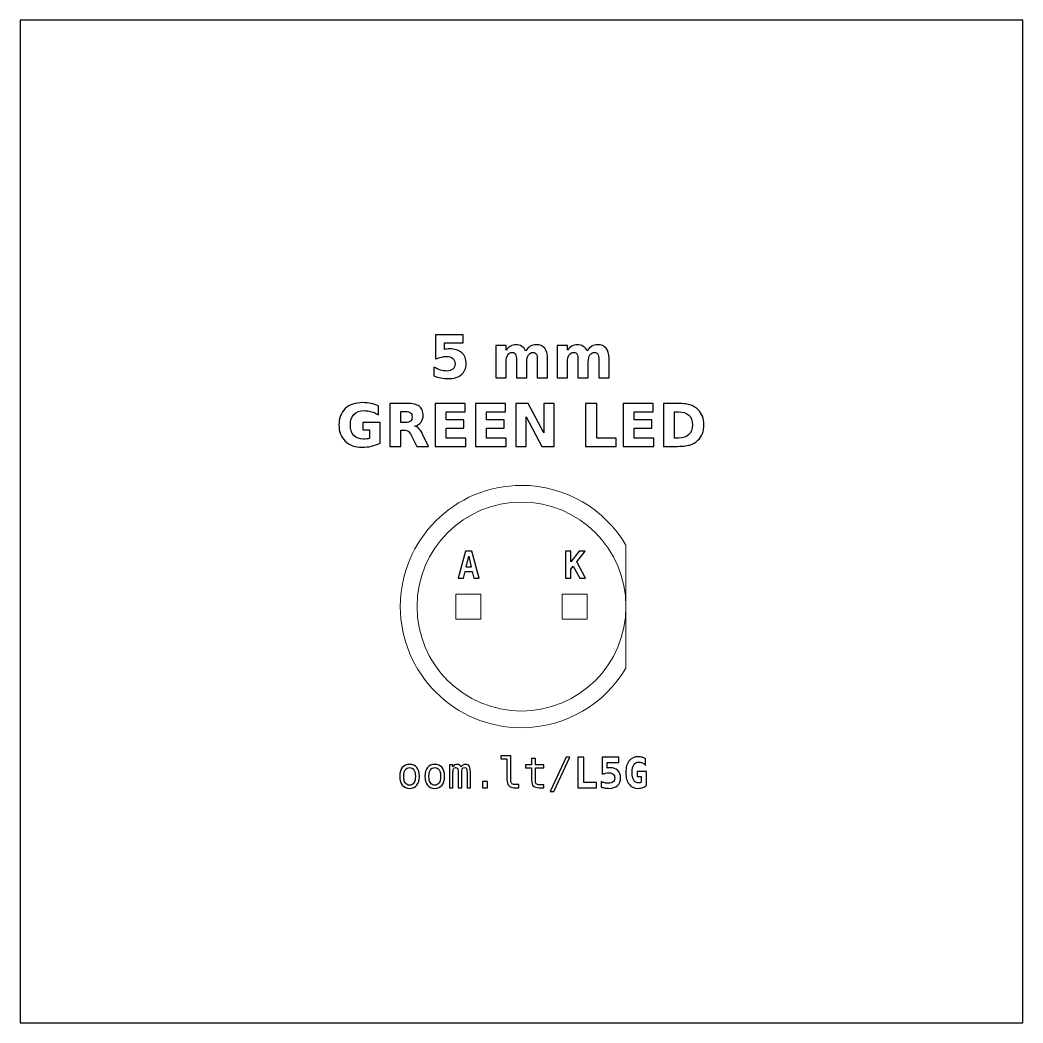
# Model space of a CAD drawing. Header units: centimetres. Extents: x -11.7 to -9.3, y -16.05 to -13.65.
import ezdxf

# ---------------------------------------------------------------- set-up
doc = ezdxf.new("R2010")
doc.units = ezdxf.units.CM
doc.header["$MEASUREMENT"] = 0
doc.layers.add('Layer 1', color=7, linetype='Continuous')

msp = doc.modelspace()

# ---------------------------------------------------------------- linework, layer by layer
at = {"layer": 'Layer 1', "color": 7}
msp.add_lwpolyline([(-11.7, -16.05), (-9.3, -16.05), (-9.3, -13.65), (-11.7, -13.65), (-11.7, -16.05)], close=True, dxfattribs=at)
at = {"layer": 'Layer 1', "color": 7, "lineweight": 20}
for points in [[(-10.65701, -15.08355), (-10.59701, -15.08355), (-10.59701, -15.02355), (-10.65701, -15.02355), (-10.65701, -15.08355)], [(-10.40301, -15.08355), (-10.34301, -15.08355), (-10.34301, -15.02355), (-10.40301, -15.02355), (-10.40301, -15.08355)]]:
    msp.add_lwpolyline(points, close=True, dxfattribs=at)
at = {"layer": 'Layer 1', "color": 250, "lineweight": 20}
msp.add_ellipse((-10.50001, -15.05355), major_axis=(0, 0.25), ratio=1, dxfattribs=at)
at = {"layer": 'Layer 1', "color": 250}
for points, knots in [([(-10.70574, -14.40315), (-10.70574, -14.40315), (-10.6398, -14.40315), (-10.6398, -14.40315), (-10.6398, -14.40315), (-10.6398, -14.40315), (-10.6398, -14.42265), (-10.6398, -14.42265), (-10.6398, -14.42265), (-10.6398, -14.42265), (-10.6846, -14.42265), (-10.6846, -14.42265), (-10.6846, -14.42265), (-10.6846, -14.42265), (-10.6846, -14.43857), (-10.6846, -14.43857), (-10.6846, -14.43857), (-10.68258, -14.43803), (-10.68055, -14.43761), (-10.67851, -14.4373), (-10.67851, -14.4373), (-10.67646, -14.43699), (-10.67432, -14.43685), (-10.67213, -14.43685), (-10.67213, -14.43685), (-10.65958, -14.43685), (-10.64982, -14.43998), (-10.64283, -14.44626), (-10.64283, -14.44626), (-10.63585, -14.45252), (-10.63237, -14.46126), (-10.63237, -14.47246), (-10.63237, -14.47246), (-10.63237, -14.48358), (-10.63618, -14.49229), (-10.64377, -14.49859), (-10.64377, -14.49859), (-10.65137, -14.50487), (-10.66193, -14.50802), (-10.67543, -14.50802), (-10.67543, -14.50802), (-10.68126, -14.50802), (-10.68705, -14.50745), (-10.69276, -14.50633), (-10.69276, -14.50633), (-10.69848, -14.5052), (-10.70417, -14.5035), (-10.70981, -14.5012), (-10.70981, -14.5012), (-10.70981, -14.5012), (-10.70981, -14.48031), (-10.70981, -14.48031), (-10.70981, -14.48031), (-10.70421, -14.48354), (-10.6989, -14.48594), (-10.69387, -14.48753), (-10.69387, -14.48753), (-10.68883, -14.48916), (-10.68408, -14.48996), (-10.67964, -14.48996), (-10.67964, -14.48996), (-10.67319, -14.48996), (-10.66814, -14.48838), (-10.66444, -14.48523), (-10.66444, -14.48523), (-10.66075, -14.4821), (-10.65889, -14.47785), (-10.65889, -14.47246), (-10.65889, -14.47246), (-10.65889, -14.46705), (-10.66075, -14.46279), (-10.66444, -14.45967), (-10.66444, -14.45967), (-10.66814, -14.45654), (-10.67319, -14.45499), (-10.67964, -14.45499), (-10.67964, -14.45499), (-10.68345, -14.45499), (-10.68752, -14.45548), (-10.69182, -14.45647), (-10.69182, -14.45647), (-10.69615, -14.45745), (-10.70078, -14.45898), (-10.70574, -14.46105), (-10.70574, -14.46105), (-10.70574, -14.46105), (-10.70574, -14.40315), (-10.70574, -14.40315)], [0, 0, 0, 0, 0.0454545, 0.0454545, 0.0454545, 0.0454545, 0.0909091, 0.0909091, 0.0909091, 0.0909091, 0.1363636, 0.1363636, 0.1363636, 0.1363636, 0.1818182, 0.1818182, 0.1818182, 0.1818182, 0.2272727, 0.2272727, 0.2272727, 0.2272727, 0.2727273, 0.2727273, 0.2727273, 0.2727273, 0.3181818, 0.3181818, 0.3181818, 0.3181818, 0.3636364, 0.3636364, 0.3636364, 0.3636364, 0.4090909, 0.4090909, 0.4090909, 0.4090909, 0.4545455, 0.4545455, 0.4545455, 0.4545455, 0.5, 0.5, 0.5, 0.5, 0.5454545, 0.5454545, 0.5454545, 0.5454545, 0.5909091, 0.5909091, 0.5909091, 0.5909091, 0.6363636, 0.6363636, 0.6363636, 0.6363636, 0.6818182, 0.6818182, 0.6818182, 0.6818182, 0.7272727, 0.7272727, 0.7272727, 0.7272727, 0.7727273, 0.7727273, 0.7727273, 0.7727273, 0.8181818, 0.8181818, 0.8181818, 0.8181818, 0.8636364, 0.8636364, 0.8636364, 0.8636364, 0.9090909, 0.9090909, 0.9090909, 0.9090909, 0.9545455, 0.9545455, 0.9545455, 0.9545455, 1, 1, 1, 1]), ([(-10.49001, -14.44167), (-10.48688, -14.4369), (-10.48319, -14.43325), (-10.47888, -14.43076), (-10.47888, -14.43076), (-10.47458, -14.42824), (-10.46988, -14.427), (-10.46473, -14.427), (-10.46473, -14.427), (-10.45586, -14.427), (-10.44911, -14.42973), (-10.44448, -14.43521), (-10.44448, -14.43521), (-10.43984, -14.44066), (-10.43751, -14.44861), (-10.43751, -14.45903), (-10.43751, -14.45903), (-10.43751, -14.45903), (-10.43751, -14.50602), (-10.43751, -14.50602), (-10.43751, -14.50602), (-10.43751, -14.50602), (-10.46233, -14.50602), (-10.46233, -14.50602), (-10.46233, -14.50602), (-10.46233, -14.50602), (-10.46233, -14.46578), (-10.46233, -14.46578), (-10.46233, -14.46578), (-10.46228, -14.46519), (-10.46226, -14.46458), (-10.46223, -14.46392), (-10.46223, -14.46392), (-10.46221, -14.46329), (-10.46219, -14.46237), (-10.46219, -14.46117), (-10.46219, -14.46117), (-10.46219, -14.45571), (-10.46298, -14.45174), (-10.46461, -14.44929), (-10.46461, -14.44929), (-10.46621, -14.44682), (-10.46879, -14.4456), (-10.47237, -14.4456), (-10.47237, -14.4456), (-10.47707, -14.4456), (-10.48067, -14.44753), (-10.48323, -14.45139), (-10.48323, -14.45139), (-10.48577, -14.45524), (-10.48709, -14.46082), (-10.48719, -14.46813), (-10.48719, -14.46813), (-10.48719, -14.46813), (-10.48719, -14.50602), (-10.48719, -14.50602), (-10.48719, -14.50602), (-10.48719, -14.50602), (-10.512, -14.50602), (-10.512, -14.50602), (-10.512, -14.50602), (-10.512, -14.50602), (-10.512, -14.46578), (-10.512, -14.46578), (-10.512, -14.46578), (-10.512, -14.45724), (-10.51273, -14.45174), (-10.51421, -14.44929), (-10.51421, -14.44929), (-10.51567, -14.44682), (-10.51828, -14.4456), (-10.52204, -14.4456), (-10.52204, -14.4456), (-10.52679, -14.4456), (-10.53044, -14.44755), (-10.533, -14.45143), (-10.533, -14.45143), (-10.53556, -14.45531), (-10.53686, -14.46084), (-10.53686, -14.46806), (-10.53686, -14.46806), (-10.53686, -14.46806), (-10.53686, -14.50602), (-10.53686, -14.50602), (-10.53686, -14.50602), (-10.53686, -14.50602), (-10.56167, -14.50602), (-10.56167, -14.50602), (-10.56167, -14.50602), (-10.56167, -14.50602), (-10.56167, -14.42886), (-10.56167, -14.42886), (-10.56167, -14.42886), (-10.56167, -14.42886), (-10.53686, -14.42886), (-10.53686, -14.42886), (-10.53686, -14.42886), (-10.53686, -14.42886), (-10.53686, -14.44017), (-10.53686, -14.44017), (-10.53686, -14.44017), (-10.53382, -14.43579), (-10.53034, -14.43253), (-10.52641, -14.43031), (-10.52641, -14.43031), (-10.52249, -14.4281), (-10.51816, -14.427), (-10.51343, -14.427), (-10.51343, -14.427), (-10.50812, -14.427), (-10.50339, -14.42829), (-10.49932, -14.43086), (-10.49932, -14.43086), (-10.49523, -14.43344), (-10.49212, -14.43704), (-10.49001, -14.44167)], [0, 0, 0, 0, 0.0344828, 0.0344828, 0.0344828, 0.0344828, 0.0689655, 0.0689655, 0.0689655, 0.0689655, 0.1034483, 0.1034483, 0.1034483, 0.1034483, 0.137931, 0.137931, 0.137931, 0.137931, 0.1724138, 0.1724138, 0.1724138, 0.1724138, 0.2068966, 0.2068966, 0.2068966, 0.2068966, 0.2413793, 0.2413793, 0.2413793, 0.2413793, 0.2758621, 0.2758621, 0.2758621, 0.2758621, 0.3103448, 0.3103448, 0.3103448, 0.3103448, 0.3448276, 0.3448276, 0.3448276, 0.3448276, 0.3793103, 0.3793103, 0.3793103, 0.3793103, 0.4137931, 0.4137931, 0.4137931, 0.4137931, 0.4482759, 0.4482759, 0.4482759, 0.4482759, 0.4827586, 0.4827586, 0.4827586, 0.4827586, 0.5172414, 0.5172414, 0.5172414, 0.5172414, 0.5517241, 0.5517241, 0.5517241, 0.5517241, 0.5862069, 0.5862069, 0.5862069, 0.5862069, 0.6206897, 0.6206897, 0.6206897, 0.6206897, 0.6551724, 0.6551724, 0.6551724, 0.6551724, 0.6896552, 0.6896552, 0.6896552, 0.6896552, 0.7241379, 0.7241379, 0.7241379, 0.7241379, 0.7586207, 0.7586207, 0.7586207, 0.7586207, 0.7931034, 0.7931034, 0.7931034, 0.7931034, 0.8275862, 0.8275862, 0.8275862, 0.8275862, 0.862069, 0.862069, 0.862069, 0.862069, 0.8965517, 0.8965517, 0.8965517, 0.8965517, 0.9310345, 0.9310345, 0.9310345, 0.9310345, 0.9655172, 0.9655172, 0.9655172, 0.9655172, 1, 1, 1, 1]), ([(-10.34297, -14.44167), (-10.33984, -14.4369), (-10.33615, -14.43325), (-10.33184, -14.43076), (-10.33184, -14.43076), (-10.32754, -14.42824), (-10.32284, -14.427), (-10.31769, -14.427), (-10.31769, -14.427), (-10.30882, -14.427), (-10.30207, -14.42973), (-10.29744, -14.43521), (-10.29744, -14.43521), (-10.2928, -14.44066), (-10.29047, -14.44861), (-10.29047, -14.45903), (-10.29047, -14.45903), (-10.29047, -14.45903), (-10.29047, -14.50602), (-10.29047, -14.50602), (-10.29047, -14.50602), (-10.29047, -14.50602), (-10.31529, -14.50602), (-10.31529, -14.50602), (-10.31529, -14.50602), (-10.31529, -14.50602), (-10.31529, -14.46578), (-10.31529, -14.46578), (-10.31529, -14.46578), (-10.31524, -14.46519), (-10.31522, -14.46458), (-10.31519, -14.46392), (-10.31519, -14.46392), (-10.31517, -14.46329), (-10.31515, -14.46237), (-10.31515, -14.46117), (-10.31515, -14.46117), (-10.31515, -14.45571), (-10.31594, -14.45174), (-10.31757, -14.44929), (-10.31757, -14.44929), (-10.31917, -14.44682), (-10.32175, -14.4456), (-10.32533, -14.4456), (-10.32533, -14.4456), (-10.33003, -14.4456), (-10.33363, -14.44753), (-10.33619, -14.45139), (-10.33619, -14.45139), (-10.33873, -14.45524), (-10.34005, -14.46082), (-10.34015, -14.46813), (-10.34015, -14.46813), (-10.34015, -14.46813), (-10.34015, -14.50602), (-10.34015, -14.50602), (-10.34015, -14.50602), (-10.34015, -14.50602), (-10.36496, -14.50602), (-10.36496, -14.50602), (-10.36496, -14.50602), (-10.36496, -14.50602), (-10.36496, -14.46578), (-10.36496, -14.46578), (-10.36496, -14.46578), (-10.36496, -14.45724), (-10.36569, -14.45174), (-10.36717, -14.44929), (-10.36717, -14.44929), (-10.36863, -14.44682), (-10.37124, -14.4456), (-10.375, -14.4456), (-10.375, -14.4456), (-10.37975, -14.4456), (-10.3834, -14.44755), (-10.38596, -14.45143), (-10.38596, -14.45143), (-10.38852, -14.45531), (-10.38982, -14.46084), (-10.38982, -14.46806), (-10.38982, -14.46806), (-10.38982, -14.46806), (-10.38982, -14.50602), (-10.38982, -14.50602), (-10.38982, -14.50602), (-10.38982, -14.50602), (-10.41463, -14.50602), (-10.41463, -14.50602), (-10.41463, -14.50602), (-10.41463, -14.50602), (-10.41463, -14.42886), (-10.41463, -14.42886), (-10.41463, -14.42886), (-10.41463, -14.42886), (-10.38982, -14.42886), (-10.38982, -14.42886), (-10.38982, -14.42886), (-10.38982, -14.42886), (-10.38982, -14.44017), (-10.38982, -14.44017), (-10.38982, -14.44017), (-10.38678, -14.43579), (-10.3833, -14.43253), (-10.37937, -14.43031), (-10.37937, -14.43031), (-10.37545, -14.4281), (-10.37112, -14.427), (-10.36639, -14.427), (-10.36639, -14.427), (-10.36108, -14.427), (-10.35635, -14.42829), (-10.35228, -14.43086), (-10.35228, -14.43086), (-10.34819, -14.43344), (-10.34508, -14.43704), (-10.34297, -14.44167)], [0, 0, 0, 0, 0.0344828, 0.0344828, 0.0344828, 0.0344828, 0.0689655, 0.0689655, 0.0689655, 0.0689655, 0.1034483, 0.1034483, 0.1034483, 0.1034483, 0.137931, 0.137931, 0.137931, 0.137931, 0.1724138, 0.1724138, 0.1724138, 0.1724138, 0.2068966, 0.2068966, 0.2068966, 0.2068966, 0.2413793, 0.2413793, 0.2413793, 0.2413793, 0.2758621, 0.2758621, 0.2758621, 0.2758621, 0.3103448, 0.3103448, 0.3103448, 0.3103448, 0.3448276, 0.3448276, 0.3448276, 0.3448276, 0.3793103, 0.3793103, 0.3793103, 0.3793103, 0.4137931, 0.4137931, 0.4137931, 0.4137931, 0.4482759, 0.4482759, 0.4482759, 0.4482759, 0.4827586, 0.4827586, 0.4827586, 0.4827586, 0.5172414, 0.5172414, 0.5172414, 0.5172414, 0.5517241, 0.5517241, 0.5517241, 0.5517241, 0.5862069, 0.5862069, 0.5862069, 0.5862069, 0.6206897, 0.6206897, 0.6206897, 0.6206897, 0.6551724, 0.6551724, 0.6551724, 0.6551724, 0.6896552, 0.6896552, 0.6896552, 0.6896552, 0.7241379, 0.7241379, 0.7241379, 0.7241379, 0.7586207, 0.7586207, 0.7586207, 0.7586207, 0.7931034, 0.7931034, 0.7931034, 0.7931034, 0.8275862, 0.8275862, 0.8275862, 0.8275862, 0.862069, 0.862069, 0.862069, 0.862069, 0.8965517, 0.8965517, 0.8965517, 0.8965517, 0.9310345, 0.9310345, 0.9310345, 0.9310345, 0.9655172, 0.9655172, 0.9655172, 0.9655172, 1, 1, 1, 1]), ([(-10.83854, -14.66263), (-10.84515, -14.66585), (-10.85201, -14.66825), (-10.85914, -14.66987), (-10.85914, -14.66987), (-10.86627, -14.67147), (-10.8736, -14.67227), (-10.8812, -14.67227), (-10.8812, -14.67227), (-10.89832, -14.67227), (-10.91189, -14.66747), (-10.92191, -14.6579), (-10.92191, -14.6579), (-10.93193, -14.64833), (-10.93694, -14.63535), (-10.93694, -14.61893), (-10.93694, -14.61893), (-10.93694, -14.60235), (-10.93183, -14.58932), (-10.92165, -14.57979), (-10.92165, -14.57979), (-10.91144, -14.57029), (-10.89747, -14.56554), (-10.87974, -14.56554), (-10.87974, -14.56554), (-10.8729, -14.56554), (-10.86634, -14.56618), (-10.86006, -14.56747), (-10.86006, -14.56747), (-10.8538, -14.56876), (-10.84787, -14.57067), (-10.84232, -14.57319), (-10.84232, -14.57319), (-10.84232, -14.57319), (-10.84232, -14.59447), (-10.84232, -14.59447), (-10.84232, -14.59447), (-10.84806, -14.5912), (-10.85378, -14.58878), (-10.85945, -14.58718), (-10.85945, -14.58718), (-10.86511, -14.58556), (-10.8708, -14.58476), (-10.8765, -14.58476), (-10.8765, -14.58476), (-10.88708, -14.58476), (-10.89522, -14.58772), (-10.90093, -14.59362), (-10.90093, -14.59362), (-10.90665, -14.59953), (-10.90952, -14.60797), (-10.90952, -14.61893), (-10.90952, -14.61893), (-10.90952, -14.62982), (-10.90676, -14.63824), (-10.90124, -14.64416), (-10.90124, -14.64416), (-10.89573, -14.65009), (-10.8879, -14.65305), (-10.87774, -14.65305), (-10.87774, -14.65305), (-10.87499, -14.65305), (-10.87243, -14.65289), (-10.87005, -14.65254), (-10.87005, -14.65254), (-10.86768, -14.65218), (-10.86556, -14.65164), (-10.86368, -14.65091), (-10.86368, -14.65091), (-10.86368, -14.65091), (-10.86368, -14.63092), (-10.86368, -14.63092), (-10.86368, -14.63092), (-10.86368, -14.63092), (-10.87986, -14.63092), (-10.87986, -14.63092), (-10.87986, -14.63092), (-10.87986, -14.63092), (-10.87986, -14.61314), (-10.87986, -14.61314), (-10.87986, -14.61314), (-10.87986, -14.61314), (-10.83854, -14.61314), (-10.83854, -14.61314), (-10.83854, -14.61314), (-10.83854, -14.61314), (-10.83854, -14.66263), (-10.83854, -14.66263)], [0, 0, 0, 0, 0.0454545, 0.0454545, 0.0454545, 0.0454545, 0.0909091, 0.0909091, 0.0909091, 0.0909091, 0.1363636, 0.1363636, 0.1363636, 0.1363636, 0.1818182, 0.1818182, 0.1818182, 0.1818182, 0.2272727, 0.2272727, 0.2272727, 0.2272727, 0.2727273, 0.2727273, 0.2727273, 0.2727273, 0.3181818, 0.3181818, 0.3181818, 0.3181818, 0.3636364, 0.3636364, 0.3636364, 0.3636364, 0.4090909, 0.4090909, 0.4090909, 0.4090909, 0.4545455, 0.4545455, 0.4545455, 0.4545455, 0.5, 0.5, 0.5, 0.5, 0.5454545, 0.5454545, 0.5454545, 0.5454545, 0.5909091, 0.5909091, 0.5909091, 0.5909091, 0.6363636, 0.6363636, 0.6363636, 0.6363636, 0.6818182, 0.6818182, 0.6818182, 0.6818182, 0.7272727, 0.7272727, 0.7272727, 0.7272727, 0.7727273, 0.7727273, 0.7727273, 0.7727273, 0.8181818, 0.8181818, 0.8181818, 0.8181818, 0.8636364, 0.8636364, 0.8636364, 0.8636364, 0.9090909, 0.9090909, 0.9090909, 0.9090909, 0.9545455, 0.9545455, 0.9545455, 0.9545455, 1, 1, 1, 1]), ([(-10.78865, -14.63135), (-10.78865, -14.63135), (-10.78865, -14.67027), (-10.78865, -14.67027), (-10.78865, -14.67027), (-10.78865, -14.67027), (-10.81518, -14.67027), (-10.81518, -14.67027), (-10.81518, -14.67027), (-10.81518, -14.67027), (-10.81518, -14.5674), (-10.81518, -14.5674), (-10.81518, -14.5674), (-10.81518, -14.5674), (-10.77466, -14.5674), (-10.77466, -14.5674), (-10.77466, -14.5674), (-10.76111, -14.5674), (-10.75116, -14.56968), (-10.74486, -14.57422), (-10.74486, -14.57422), (-10.73854, -14.57876), (-10.73538, -14.58596), (-10.73538, -14.59579), (-10.73538, -14.59579), (-10.73538, -14.60258), (-10.73703, -14.60818), (-10.7403, -14.61253), (-10.7403, -14.61253), (-10.74359, -14.61691), (-10.74855, -14.62013), (-10.75516, -14.62218), (-10.75516, -14.62218), (-10.75154, -14.62302), (-10.74827, -14.62488), (-10.7454, -14.6278), (-10.7454, -14.6278), (-10.74253, -14.63071), (-10.73964, -14.63513), (-10.7367, -14.64106), (-10.7367, -14.64106), (-10.7367, -14.64106), (-10.72228, -14.67027), (-10.72228, -14.67027), (-10.72228, -14.67027), (-10.72228, -14.67027), (-10.75055, -14.67027), (-10.75055, -14.67027), (-10.75055, -14.67027), (-10.75055, -14.67027), (-10.76309, -14.64471), (-10.76309, -14.64471), (-10.76309, -14.64471), (-10.7656, -14.63958), (-10.76817, -14.63605), (-10.77078, -14.63417), (-10.77078, -14.63417), (-10.77337, -14.63229), (-10.77682, -14.63135), (-10.78115, -14.63135), (-10.78115, -14.63135), (-10.78115, -14.63135), (-10.78865, -14.63135), (-10.78865, -14.63135)], [0, 0, 0, 0, 0.0625, 0.0625, 0.0625, 0.0625, 0.125, 0.125, 0.125, 0.125, 0.1875, 0.1875, 0.1875, 0.1875, 0.25, 0.25, 0.25, 0.25, 0.3125, 0.3125, 0.3125, 0.3125, 0.375, 0.375, 0.375, 0.375, 0.4375, 0.4375, 0.4375, 0.4375, 0.5, 0.5, 0.5, 0.5, 0.5625, 0.5625, 0.5625, 0.5625, 0.625, 0.625, 0.625, 0.625, 0.6875, 0.6875, 0.6875, 0.6875, 0.75, 0.75, 0.75, 0.75, 0.8125, 0.8125, 0.8125, 0.8125, 0.875, 0.875, 0.875, 0.875, 0.9375, 0.9375, 0.9375, 0.9375, 1, 1, 1, 1]), ([(-10.70653, -14.5674), (-10.70653, -14.5674), (-10.63494, -14.5674), (-10.63494, -14.5674), (-10.63494, -14.5674), (-10.63494, -14.5674), (-10.63494, -14.58746), (-10.63494, -14.58746), (-10.63494, -14.58746), (-10.63494, -14.58746), (-10.68, -14.58746), (-10.68, -14.58746), (-10.68, -14.58746), (-10.68, -14.58746), (-10.68, -14.60661), (-10.68, -14.60661), (-10.68, -14.60661), (-10.68, -14.60661), (-10.63765, -14.60661), (-10.63765, -14.60661), (-10.63765, -14.60661), (-10.63765, -14.60661), (-10.63765, -14.62667), (-10.63765, -14.62667), (-10.63765, -14.62667), (-10.63765, -14.62667), (-10.68, -14.62667), (-10.68, -14.62667), (-10.68, -14.62667), (-10.68, -14.62667), (-10.68, -14.65021), (-10.68, -14.65021), (-10.68, -14.65021), (-10.68, -14.65021), (-10.63344, -14.65021), (-10.63344, -14.65021), (-10.63344, -14.65021), (-10.63344, -14.65021), (-10.63344, -14.67027), (-10.63344, -14.67027), (-10.63344, -14.67027), (-10.63344, -14.67027), (-10.70653, -14.67027), (-10.70653, -14.67027), (-10.70653, -14.67027), (-10.70653, -14.67027), (-10.70653, -14.5674), (-10.70653, -14.5674)], [0, 0, 0, 0, 0.0833333, 0.0833333, 0.0833333, 0.0833333, 0.1666667, 0.1666667, 0.1666667, 0.1666667, 0.25, 0.25, 0.25, 0.25, 0.3333333, 0.3333333, 0.3333333, 0.3333333, 0.4166667, 0.4166667, 0.4166667, 0.4166667, 0.5, 0.5, 0.5, 0.5, 0.5833333, 0.5833333, 0.5833333, 0.5833333, 0.6666667, 0.6666667, 0.6666667, 0.6666667, 0.75, 0.75, 0.75, 0.75, 0.8333333, 0.8333333, 0.8333333, 0.8333333, 0.9166667, 0.9166667, 0.9166667, 0.9166667, 1, 1, 1, 1]), ([(-10.61013, -14.5674), (-10.61013, -14.5674), (-10.53854, -14.5674), (-10.53854, -14.5674), (-10.53854, -14.5674), (-10.53854, -14.5674), (-10.53854, -14.58746), (-10.53854, -14.58746), (-10.53854, -14.58746), (-10.53854, -14.58746), (-10.5836, -14.58746), (-10.5836, -14.58746), (-10.5836, -14.58746), (-10.5836, -14.58746), (-10.5836, -14.60661), (-10.5836, -14.60661), (-10.5836, -14.60661), (-10.5836, -14.60661), (-10.54125, -14.60661), (-10.54125, -14.60661), (-10.54125, -14.60661), (-10.54125, -14.60661), (-10.54125, -14.62667), (-10.54125, -14.62667), (-10.54125, -14.62667), (-10.54125, -14.62667), (-10.5836, -14.62667), (-10.5836, -14.62667), (-10.5836, -14.62667), (-10.5836, -14.62667), (-10.5836, -14.65021), (-10.5836, -14.65021), (-10.5836, -14.65021), (-10.5836, -14.65021), (-10.53704, -14.65021), (-10.53704, -14.65021), (-10.53704, -14.65021), (-10.53704, -14.65021), (-10.53704, -14.67027), (-10.53704, -14.67027), (-10.53704, -14.67027), (-10.53704, -14.67027), (-10.61013, -14.67027), (-10.61013, -14.67027), (-10.61013, -14.67027), (-10.61013, -14.67027), (-10.61013, -14.5674), (-10.61013, -14.5674)], [0, 0, 0, 0, 0.0833333, 0.0833333, 0.0833333, 0.0833333, 0.1666667, 0.1666667, 0.1666667, 0.1666667, 0.25, 0.25, 0.25, 0.25, 0.3333333, 0.3333333, 0.3333333, 0.3333333, 0.4166667, 0.4166667, 0.4166667, 0.4166667, 0.5, 0.5, 0.5, 0.5, 0.5833333, 0.5833333, 0.5833333, 0.5833333, 0.6666667, 0.6666667, 0.6666667, 0.6666667, 0.75, 0.75, 0.75, 0.75, 0.8333333, 0.8333333, 0.8333333, 0.8333333, 0.9166667, 0.9166667, 0.9166667, 0.9166667, 1, 1, 1, 1]), ([(-10.51373, -14.5674), (-10.51373, -14.5674), (-10.4841, -14.5674), (-10.4841, -14.5674), (-10.4841, -14.5674), (-10.4841, -14.5674), (-10.44668, -14.63796), (-10.44668, -14.63796), (-10.44668, -14.63796), (-10.44668, -14.63796), (-10.44668, -14.5674), (-10.44668, -14.5674), (-10.44668, -14.5674), (-10.44668, -14.5674), (-10.42154, -14.5674), (-10.42154, -14.5674), (-10.42154, -14.5674), (-10.42154, -14.5674), (-10.42154, -14.67027), (-10.42154, -14.67027), (-10.42154, -14.67027), (-10.42154, -14.67027), (-10.45117, -14.67027), (-10.45117, -14.67027), (-10.45117, -14.67027), (-10.45117, -14.67027), (-10.48859, -14.59971), (-10.48859, -14.59971), (-10.48859, -14.59971), (-10.48859, -14.59971), (-10.48859, -14.67027), (-10.48859, -14.67027), (-10.48859, -14.67027), (-10.48859, -14.67027), (-10.51373, -14.67027), (-10.51373, -14.67027), (-10.51373, -14.67027), (-10.51373, -14.67027), (-10.51373, -14.5674), (-10.51373, -14.5674)], [0, 0, 0, 0, 0.1, 0.1, 0.1, 0.1, 0.2, 0.2, 0.2, 0.2, 0.3, 0.3, 0.3, 0.3, 0.4, 0.4, 0.4, 0.4, 0.5, 0.5, 0.5, 0.5, 0.6, 0.6, 0.6, 0.6, 0.7, 0.7, 0.7, 0.7, 0.8, 0.8, 0.8, 0.8, 0.9, 0.9, 0.9, 0.9, 1, 1, 1, 1]), ([(-10.34651, -14.5674), (-10.34651, -14.5674), (-10.31998, -14.5674), (-10.31998, -14.5674), (-10.31998, -14.5674), (-10.31998, -14.5674), (-10.31998, -14.65021), (-10.31998, -14.65021), (-10.31998, -14.65021), (-10.31998, -14.65021), (-10.27342, -14.65021), (-10.27342, -14.65021), (-10.27342, -14.65021), (-10.27342, -14.65021), (-10.27342, -14.67027), (-10.27342, -14.67027), (-10.27342, -14.67027), (-10.27342, -14.67027), (-10.34651, -14.67027), (-10.34651, -14.67027), (-10.34651, -14.67027), (-10.34651, -14.67027), (-10.34651, -14.5674), (-10.34651, -14.5674)], [0, 0, 0, 0, 0.1666667, 0.1666667, 0.1666667, 0.1666667, 0.3333333, 0.3333333, 0.3333333, 0.3333333, 0.5, 0.5, 0.5, 0.5, 0.6666667, 0.6666667, 0.6666667, 0.6666667, 0.8333333, 0.8333333, 0.8333333, 0.8333333, 1, 1, 1, 1]), ([(-10.2566, -14.5674), (-10.2566, -14.5674), (-10.18501, -14.5674), (-10.18501, -14.5674), (-10.18501, -14.5674), (-10.18501, -14.5674), (-10.18501, -14.58746), (-10.18501, -14.58746), (-10.18501, -14.58746), (-10.18501, -14.58746), (-10.23007, -14.58746), (-10.23007, -14.58746), (-10.23007, -14.58746), (-10.23007, -14.58746), (-10.23007, -14.60661), (-10.23007, -14.60661), (-10.23007, -14.60661), (-10.23007, -14.60661), (-10.18772, -14.60661), (-10.18772, -14.60661), (-10.18772, -14.60661), (-10.18772, -14.60661), (-10.18772, -14.62667), (-10.18772, -14.62667), (-10.18772, -14.62667), (-10.18772, -14.62667), (-10.23007, -14.62667), (-10.23007, -14.62667), (-10.23007, -14.62667), (-10.23007, -14.62667), (-10.23007, -14.65021), (-10.23007, -14.65021), (-10.23007, -14.65021), (-10.23007, -14.65021), (-10.18351, -14.65021), (-10.18351, -14.65021), (-10.18351, -14.65021), (-10.18351, -14.65021), (-10.18351, -14.67027), (-10.18351, -14.67027), (-10.18351, -14.67027), (-10.18351, -14.67027), (-10.2566, -14.67027), (-10.2566, -14.67027), (-10.2566, -14.67027), (-10.2566, -14.67027), (-10.2566, -14.5674), (-10.2566, -14.5674)], [0, 0, 0, 0, 0.0833333, 0.0833333, 0.0833333, 0.0833333, 0.1666667, 0.1666667, 0.1666667, 0.1666667, 0.25, 0.25, 0.25, 0.25, 0.3333333, 0.3333333, 0.3333333, 0.3333333, 0.4166667, 0.4166667, 0.4166667, 0.4166667, 0.5, 0.5, 0.5, 0.5, 0.5833333, 0.5833333, 0.5833333, 0.5833333, 0.6666667, 0.6666667, 0.6666667, 0.6666667, 0.75, 0.75, 0.75, 0.75, 0.8333333, 0.8333333, 0.8333333, 0.8333333, 0.9166667, 0.9166667, 0.9166667, 0.9166667, 1, 1, 1, 1]), ([(-10.1602, -14.5674), (-10.1602, -14.5674), (-10.13221, -14.5674), (-10.13221, -14.5674), (-10.13221, -14.5674), (-10.1166, -14.5674), (-10.10498, -14.56851), (-10.09734, -14.57074), (-10.09734, -14.57074), (-10.08969, -14.57297), (-10.08313, -14.57674), (-10.07765, -14.58208), (-10.07765, -14.58208), (-10.07283, -14.58671), (-10.06926, -14.59207), (-10.0669, -14.59814), (-10.0669, -14.59814), (-10.06458, -14.60418), (-10.0634, -14.61105), (-10.0634, -14.61874), (-10.0634, -14.61874), (-10.0634, -14.6265), (-10.06458, -14.63342), (-10.0669, -14.63951), (-10.0669, -14.63951), (-10.06926, -14.6456), (-10.07283, -14.65096), (-10.07765, -14.65559), (-10.07765, -14.65559), (-10.08318, -14.66093), (-10.08979, -14.6647), (-10.0975, -14.66693), (-10.0975, -14.66693), (-10.10522, -14.66916), (-10.11679, -14.67027), (-10.13221, -14.67027), (-10.13221, -14.67027), (-10.13221, -14.67027), (-10.1602, -14.67027), (-10.1602, -14.67027), (-10.1602, -14.67027), (-10.1602, -14.67027), (-10.1602, -14.5674), (-10.1602, -14.5674)], [0, 0, 0, 0, 0.0909091, 0.0909091, 0.0909091, 0.0909091, 0.1818182, 0.1818182, 0.1818182, 0.1818182, 0.2727273, 0.2727273, 0.2727273, 0.2727273, 0.3636364, 0.3636364, 0.3636364, 0.3636364, 0.4545455, 0.4545455, 0.4545455, 0.4545455, 0.5454545, 0.5454545, 0.5454545, 0.5454545, 0.6363636, 0.6363636, 0.6363636, 0.6363636, 0.7272727, 0.7272727, 0.7272727, 0.7272727, 0.8181818, 0.8181818, 0.8181818, 0.8181818, 0.9090909, 0.9090909, 0.9090909, 0.9090909, 1, 1, 1, 1]), ([(-10.77748, -14.61303), (-10.77193, -14.61303), (-10.76793, -14.61199), (-10.76553, -14.60992), (-10.76553, -14.60992), (-10.76311, -14.60785), (-10.76191, -14.60444), (-10.76191, -14.59971), (-10.76191, -14.59971), (-10.76191, -14.59503), (-10.76311, -14.59167), (-10.76553, -14.58965), (-10.76553, -14.58965), (-10.76793, -14.58763), (-10.77193, -14.58662), (-10.77748, -14.58662), (-10.77748, -14.58662), (-10.77748, -14.58662), (-10.78865, -14.58662), (-10.78865, -14.58662), (-10.78865, -14.58662), (-10.78865, -14.58662), (-10.78865, -14.61303), (-10.78865, -14.61303), (-10.78865, -14.61303), (-10.78865, -14.61303), (-10.77748, -14.61303), (-10.77748, -14.61303)], [0, 0, 0, 0, 0.1428571, 0.1428571, 0.1428571, 0.1428571, 0.2857143, 0.2857143, 0.2857143, 0.2857143, 0.4285714, 0.4285714, 0.4285714, 0.4285714, 0.5714286, 0.5714286, 0.5714286, 0.5714286, 0.7142857, 0.7142857, 0.7142857, 0.7142857, 0.8571429, 0.8571429, 0.8571429, 0.8571429, 1, 1, 1, 1]), ([(-10.13367, -14.58746), (-10.13367, -14.58746), (-10.13367, -14.65021), (-10.13367, -14.65021), (-10.13367, -14.65021), (-10.13367, -14.65021), (-10.12417, -14.65021), (-10.12417, -14.65021), (-10.12417, -14.65021), (-10.11333, -14.65021), (-10.10505, -14.64753), (-10.09934, -14.64214), (-10.09934, -14.64214), (-10.09362, -14.63678), (-10.09075, -14.62897), (-10.09075, -14.61874), (-10.09075, -14.61874), (-10.09075, -14.60853), (-10.0936, -14.60077), (-10.09929, -14.59546), (-10.09929, -14.59546), (-10.10498, -14.59012), (-10.11328, -14.58746), (-10.12417, -14.58746), (-10.12417, -14.58746), (-10.12417, -14.58746), (-10.13367, -14.58746), (-10.13367, -14.58746)], [0, 0, 0, 0, 0.1428571, 0.1428571, 0.1428571, 0.1428571, 0.2857143, 0.2857143, 0.2857143, 0.2857143, 0.4285714, 0.4285714, 0.4285714, 0.4285714, 0.5714286, 0.5714286, 0.5714286, 0.5714286, 0.7142857, 0.7142857, 0.7142857, 0.7142857, 0.8571429, 0.8571429, 0.8571429, 0.8571429, 1, 1, 1, 1]), ([(-10.63407, -14.92139), (-10.63407, -14.92139), (-10.61853, -14.92139), (-10.61853, -14.92139), (-10.61853, -14.92139), (-10.61853, -14.92139), (-10.60117, -14.98568), (-10.60117, -14.98568), (-10.60117, -14.98568), (-10.60117, -14.98568), (-10.61387, -14.98568), (-10.61387, -14.98568), (-10.61387, -14.98568), (-10.61387, -14.98568), (-10.61784, -14.96979), (-10.61784, -14.96979), (-10.61784, -14.96979), (-10.61784, -14.96979), (-10.63484, -14.96979), (-10.63484, -14.96979), (-10.63484, -14.96979), (-10.63484, -14.96979), (-10.63872, -14.98568), (-10.63872, -14.98568), (-10.63872, -14.98568), (-10.63872, -14.98568), (-10.65142, -14.98568), (-10.65142, -14.98568), (-10.65142, -14.98568), (-10.65142, -14.98568), (-10.63407, -14.92139), (-10.63407, -14.92139)], [0, 0, 0, 0, 0.125, 0.125, 0.125, 0.125, 0.25, 0.25, 0.25, 0.25, 0.375, 0.375, 0.375, 0.375, 0.5, 0.5, 0.5, 0.5, 0.625, 0.625, 0.625, 0.625, 0.75, 0.75, 0.75, 0.75, 0.875, 0.875, 0.875, 0.875, 1, 1, 1, 1]), ([(-10.39435, -14.92139), (-10.39435, -14.92139), (-10.38165, -14.92139), (-10.38165, -14.92139), (-10.38165, -14.92139), (-10.38165, -14.92139), (-10.38165, -14.94679), (-10.38165, -14.94679), (-10.38165, -14.94679), (-10.38165, -14.94679), (-10.36175, -14.92139), (-10.36175, -14.92139), (-10.36175, -14.92139), (-10.36175, -14.92139), (-10.34737, -14.92139), (-10.34737, -14.92139), (-10.34737, -14.92139), (-10.34737, -14.92139), (-10.36766, -14.94671), (-10.36766, -14.94671), (-10.36766, -14.94671), (-10.36766, -14.94671), (-10.34664, -14.98568), (-10.34664, -14.98568), (-10.34664, -14.98568), (-10.34664, -14.98568), (-10.36076, -14.98568), (-10.36076, -14.98568), (-10.36076, -14.98568), (-10.36076, -14.98568), (-10.376, -14.95674), (-10.376, -14.95674), (-10.376, -14.95674), (-10.376, -14.95674), (-10.38165, -14.9639), (-10.38165, -14.9639), (-10.38165, -14.9639), (-10.38165, -14.9639), (-10.38165, -14.98568), (-10.38165, -14.98568), (-10.38165, -14.98568), (-10.38165, -14.98568), (-10.39435, -14.98568), (-10.39435, -14.98568), (-10.39435, -14.98568), (-10.39435, -14.98568), (-10.39435, -14.92139), (-10.39435, -14.92139)], [0, 0, 0, 0, 0.0833333, 0.0833333, 0.0833333, 0.0833333, 0.1666667, 0.1666667, 0.1666667, 0.1666667, 0.25, 0.25, 0.25, 0.25, 0.3333333, 0.3333333, 0.3333333, 0.3333333, 0.4166667, 0.4166667, 0.4166667, 0.4166667, 0.5, 0.5, 0.5, 0.5, 0.5833333, 0.5833333, 0.5833333, 0.5833333, 0.6666667, 0.6666667, 0.6666667, 0.6666667, 0.75, 0.75, 0.75, 0.75, 0.8333333, 0.8333333, 0.8333333, 0.8333333, 0.9166667, 0.9166667, 0.9166667, 0.9166667, 1, 1, 1, 1]), ([(-10.62632, -14.93302), (-10.62632, -14.93302), (-10.6323, -14.95933), (-10.6323, -14.95933), (-10.6323, -14.95933), (-10.6323, -14.95933), (-10.62029, -14.95933), (-10.62029, -14.95933), (-10.62029, -14.95933), (-10.62029, -14.95933), (-10.62632, -14.93302), (-10.62632, -14.93302)], [0, 0, 0, 0, 0.3333333, 0.3333333, 0.3333333, 0.3333333, 0.6666667, 0.6666667, 0.6666667, 0.6666667, 1, 1, 1, 1]), ([(-10.76783, -15.43116), (-10.76025, -15.43116), (-10.75445, -15.43361), (-10.75043, -15.43853), (-10.75043, -15.43853), (-10.74641, -15.44345), (-10.7444, -15.45057), (-10.7444, -15.45987), (-10.7444, -15.45987), (-10.7444, -15.46922), (-10.7464, -15.47634), (-10.7504, -15.48124), (-10.7504, -15.48124), (-10.75442, -15.48614), (-10.76022, -15.48859), (-10.76783, -15.48859), (-10.76783, -15.48859), (-10.77543, -15.48859), (-10.78122, -15.48614), (-10.78524, -15.48124), (-10.78524, -15.48124), (-10.78924, -15.47634), (-10.79124, -15.46922), (-10.79124, -15.45987), (-10.79124, -15.45987), (-10.79124, -15.45057), (-10.78924, -15.44345), (-10.78524, -15.43853), (-10.78524, -15.43853), (-10.78122, -15.43361), (-10.77543, -15.43116), (-10.76783, -15.43116)], [0, 0, 0, 0, 0.125, 0.125, 0.125, 0.125, 0.25, 0.25, 0.25, 0.25, 0.375, 0.375, 0.375, 0.375, 0.5, 0.5, 0.5, 0.5, 0.625, 0.625, 0.625, 0.625, 0.75, 0.75, 0.75, 0.75, 0.875, 0.875, 0.875, 0.875, 1, 1, 1, 1]), ([(-10.70762, -15.43116), (-10.70004, -15.43116), (-10.69424, -15.43361), (-10.69022, -15.43853), (-10.69022, -15.43853), (-10.6862, -15.44345), (-10.68419, -15.45057), (-10.68419, -15.45987), (-10.68419, -15.45987), (-10.68419, -15.46922), (-10.68619, -15.47634), (-10.69019, -15.48124), (-10.69019, -15.48124), (-10.69421, -15.48614), (-10.70001, -15.48859), (-10.70762, -15.48859), (-10.70762, -15.48859), (-10.71522, -15.48859), (-10.72101, -15.48614), (-10.72503, -15.48124), (-10.72503, -15.48124), (-10.72903, -15.47634), (-10.73103, -15.46922), (-10.73103, -15.45987), (-10.73103, -15.45987), (-10.73103, -15.45057), (-10.72903, -15.44345), (-10.72503, -15.43853), (-10.72503, -15.43853), (-10.72101, -15.43361), (-10.71522, -15.43116), (-10.70762, -15.43116)], [0, 0, 0, 0, 0.125, 0.125, 0.125, 0.125, 0.25, 0.25, 0.25, 0.25, 0.375, 0.375, 0.375, 0.375, 0.5, 0.5, 0.5, 0.5, 0.625, 0.625, 0.625, 0.625, 0.75, 0.75, 0.75, 0.75, 0.875, 0.875, 0.875, 0.875, 1, 1, 1, 1]), ([(-10.6445, -15.43805), (-10.6434, -15.4357), (-10.64198, -15.43396), (-10.64026, -15.43285), (-10.64026, -15.43285), (-10.63856, -15.43173), (-10.6365, -15.43116), (-10.6341, -15.43116), (-10.6341, -15.43116), (-10.6297, -15.43116), (-10.62659, -15.43286), (-10.62479, -15.43626), (-10.62479, -15.43626), (-10.62298, -15.43967), (-10.62208, -15.44607), (-10.62208, -15.45548), (-10.62208, -15.45548), (-10.62208, -15.45548), (-10.62208, -15.48717), (-10.62208, -15.48717), (-10.62208, -15.48717), (-10.62208, -15.48717), (-10.63028, -15.48717), (-10.63028, -15.48717), (-10.63028, -15.48717), (-10.63028, -15.48717), (-10.63028, -15.45587), (-10.63028, -15.45587), (-10.63028, -15.45587), (-10.63028, -15.44815), (-10.63071, -15.44337), (-10.63158, -15.44148), (-10.63158, -15.44148), (-10.63243, -15.43962), (-10.63401, -15.43868), (-10.6363, -15.43868), (-10.6363, -15.43868), (-10.6389, -15.43868), (-10.64068, -15.43968), (-10.64165, -15.44168), (-10.64165, -15.44168), (-10.6426, -15.44368), (-10.64308, -15.44842), (-10.64308, -15.45587), (-10.64308, -15.45587), (-10.64308, -15.45587), (-10.64308, -15.48717), (-10.64308, -15.48717), (-10.64308, -15.48717), (-10.64308, -15.48717), (-10.65128, -15.48717), (-10.65128, -15.48717), (-10.65128, -15.48717), (-10.65128, -15.48717), (-10.65128, -15.45587), (-10.65128, -15.45587), (-10.65128, -15.45587), (-10.65128, -15.44805), (-10.65175, -15.44323), (-10.65268, -15.44142), (-10.65268, -15.44142), (-10.6536, -15.4396), (-10.65526, -15.43868), (-10.65768, -15.43868), (-10.65768, -15.43868), (-10.66006, -15.43868), (-10.66172, -15.43968), (-10.66263, -15.44168), (-10.66263, -15.44168), (-10.66357, -15.44368), (-10.66403, -15.44842), (-10.66403, -15.45587), (-10.66403, -15.45587), (-10.66403, -15.45587), (-10.66403, -15.48717), (-10.66403, -15.48717), (-10.66403, -15.48717), (-10.66403, -15.48717), (-10.67218, -15.48717), (-10.67218, -15.48717), (-10.67218, -15.48717), (-10.67218, -15.48717), (-10.67218, -15.43248), (-10.67218, -15.43248), (-10.67218, -15.43248), (-10.67218, -15.43248), (-10.66403, -15.43248), (-10.66403, -15.43248), (-10.66403, -15.43248), (-10.66403, -15.43248), (-10.66403, -15.43716), (-10.66403, -15.43716), (-10.66403, -15.43716), (-10.66297, -15.43521), (-10.66162, -15.43373), (-10.66, -15.4327), (-10.66, -15.4327), (-10.6584, -15.43168), (-10.65656, -15.43116), (-10.65451, -15.43116), (-10.65451, -15.43116), (-10.65203, -15.43116), (-10.64998, -15.43173), (-10.64833, -15.43286), (-10.64833, -15.43286), (-10.64668, -15.43401), (-10.64541, -15.43573), (-10.6445, -15.43805)], [0, 0, 0, 0, 0.037037, 0.037037, 0.037037, 0.037037, 0.0740741, 0.0740741, 0.0740741, 0.0740741, 0.1111111, 0.1111111, 0.1111111, 0.1111111, 0.1481481, 0.1481481, 0.1481481, 0.1481481, 0.1851852, 0.1851852, 0.1851852, 0.1851852, 0.2222222, 0.2222222, 0.2222222, 0.2222222, 0.2592593, 0.2592593, 0.2592593, 0.2592593, 0.2962963, 0.2962963, 0.2962963, 0.2962963, 0.3333333, 0.3333333, 0.3333333, 0.3333333, 0.3703704, 0.3703704, 0.3703704, 0.3703704, 0.4074074, 0.4074074, 0.4074074, 0.4074074, 0.4444444, 0.4444444, 0.4444444, 0.4444444, 0.4814815, 0.4814815, 0.4814815, 0.4814815, 0.5185185, 0.5185185, 0.5185185, 0.5185185, 0.5555556, 0.5555556, 0.5555556, 0.5555556, 0.5925926, 0.5925926, 0.5925926, 0.5925926, 0.6296296, 0.6296296, 0.6296296, 0.6296296, 0.6666667, 0.6666667, 0.6666667, 0.6666667, 0.7037037, 0.7037037, 0.7037037, 0.7037037, 0.7407407, 0.7407407, 0.7407407, 0.7407407, 0.7777778, 0.7777778, 0.7777778, 0.7777778, 0.8148148, 0.8148148, 0.8148148, 0.8148148, 0.8518519, 0.8518519, 0.8518519, 0.8518519, 0.8888889, 0.8888889, 0.8888889, 0.8888889, 0.9259259, 0.9259259, 0.9259259, 0.9259259, 0.962963, 0.962963, 0.962963, 0.962963, 1, 1, 1, 1]), ([(-10.52588, -15.46735), (-10.52588, -15.47139), (-10.52514, -15.47442), (-10.52366, -15.47647), (-10.52366, -15.47647), (-10.52218, -15.47852), (-10.51999, -15.47955), (-10.51709, -15.47955), (-10.51709, -15.47955), (-10.51709, -15.47955), (-10.50659, -15.47955), (-10.50659, -15.47955), (-10.50659, -15.47955), (-10.50659, -15.47955), (-10.50659, -15.48717), (-10.50659, -15.48717), (-10.50659, -15.48717), (-10.50659, -15.48717), (-10.51796, -15.48717), (-10.51796, -15.48717), (-10.51796, -15.48717), (-10.52334, -15.48717), (-10.52749, -15.48544), (-10.53044, -15.48199), (-10.53044, -15.48199), (-10.53339, -15.47854), (-10.53486, -15.47365), (-10.53486, -15.46735), (-10.53486, -15.46735), (-10.53486, -15.46735), (-10.53486, -15.41768), (-10.53486, -15.41768), (-10.53486, -15.41768), (-10.53486, -15.41768), (-10.54926, -15.41768), (-10.54926, -15.41768), (-10.54926, -15.41768), (-10.54926, -15.41768), (-10.54926, -15.41065), (-10.54926, -15.41065), (-10.54926, -15.41065), (-10.54926, -15.41065), (-10.52588, -15.41065), (-10.52588, -15.41065), (-10.52588, -15.41065), (-10.52588, -15.41065), (-10.52588, -15.46735), (-10.52588, -15.46735)], [0, 0, 0, 0, 0.0833333, 0.0833333, 0.0833333, 0.0833333, 0.1666667, 0.1666667, 0.1666667, 0.1666667, 0.25, 0.25, 0.25, 0.25, 0.3333333, 0.3333333, 0.3333333, 0.3333333, 0.4166667, 0.4166667, 0.4166667, 0.4166667, 0.5, 0.5, 0.5, 0.5, 0.5833333, 0.5833333, 0.5833333, 0.5833333, 0.6666667, 0.6666667, 0.6666667, 0.6666667, 0.75, 0.75, 0.75, 0.75, 0.8333333, 0.8333333, 0.8333333, 0.8333333, 0.9166667, 0.9166667, 0.9166667, 0.9166667, 1, 1, 1, 1]), ([(-10.46688, -15.41695), (-10.46688, -15.41695), (-10.46688, -15.43248), (-10.46688, -15.43248), (-10.46688, -15.43248), (-10.46688, -15.43248), (-10.44646, -15.43248), (-10.44646, -15.43248), (-10.44646, -15.43248), (-10.44646, -15.43248), (-10.44646, -15.43947), (-10.44646, -15.43947), (-10.44646, -15.43947), (-10.44646, -15.43947), (-10.46688, -15.43947), (-10.46688, -15.43947), (-10.46688, -15.43947), (-10.46688, -15.43947), (-10.46688, -15.46915), (-10.46688, -15.46915), (-10.46688, -15.46915), (-10.46688, -15.47319), (-10.46612, -15.476), (-10.46458, -15.47759), (-10.46458, -15.47759), (-10.46305, -15.47919), (-10.46038, -15.47999), (-10.45658, -15.47999), (-10.45658, -15.47999), (-10.45658, -15.47999), (-10.44646, -15.47999), (-10.44646, -15.47999), (-10.44646, -15.47999), (-10.44646, -15.47999), (-10.44646, -15.48717), (-10.44646, -15.48717), (-10.44646, -15.48717), (-10.44646, -15.48717), (-10.45745, -15.48717), (-10.45745, -15.48717), (-10.45745, -15.48717), (-10.4642, -15.48717), (-10.46895, -15.48582), (-10.47172, -15.48312), (-10.47172, -15.48312), (-10.47448, -15.48042), (-10.47587, -15.47575), (-10.47587, -15.46915), (-10.47587, -15.46915), (-10.47587, -15.46915), (-10.47587, -15.43947), (-10.47587, -15.43947), (-10.47587, -15.43947), (-10.47587, -15.43947), (-10.49047, -15.43947), (-10.49047, -15.43947), (-10.49047, -15.43947), (-10.49047, -15.43947), (-10.49047, -15.43248), (-10.49047, -15.43248), (-10.49047, -15.43248), (-10.49047, -15.43248), (-10.47587, -15.43248), (-10.47587, -15.43248), (-10.47587, -15.43248), (-10.47587, -15.43248), (-10.47587, -15.41695), (-10.47587, -15.41695), (-10.47587, -15.41695), (-10.47587, -15.41695), (-10.46688, -15.41695), (-10.46688, -15.41695)], [0, 0, 0, 0, 0.0555556, 0.0555556, 0.0555556, 0.0555556, 0.1111111, 0.1111111, 0.1111111, 0.1111111, 0.1666667, 0.1666667, 0.1666667, 0.1666667, 0.2222222, 0.2222222, 0.2222222, 0.2222222, 0.2777778, 0.2777778, 0.2777778, 0.2777778, 0.3333333, 0.3333333, 0.3333333, 0.3333333, 0.3888889, 0.3888889, 0.3888889, 0.3888889, 0.4444444, 0.4444444, 0.4444444, 0.4444444, 0.5, 0.5, 0.5, 0.5, 0.5555556, 0.5555556, 0.5555556, 0.5555556, 0.6111111, 0.6111111, 0.6111111, 0.6111111, 0.6666667, 0.6666667, 0.6666667, 0.6666667, 0.7222222, 0.7222222, 0.7222222, 0.7222222, 0.7777778, 0.7777778, 0.7777778, 0.7777778, 0.8333333, 0.8333333, 0.8333333, 0.8333333, 0.8888889, 0.8888889, 0.8888889, 0.8888889, 0.9444444, 0.9444444, 0.9444444, 0.9444444, 1, 1, 1, 1]), ([(-10.39324, -15.41426), (-10.39324, -15.41426), (-10.38395, -15.41426), (-10.38395, -15.41426), (-10.38395, -15.41426), (-10.38395, -15.41426), (-10.42234, -15.49645), (-10.42234, -15.49645), (-10.42234, -15.49645), (-10.42234, -15.49645), (-10.43168, -15.49645), (-10.43168, -15.49645), (-10.43168, -15.49645), (-10.43168, -15.49645), (-10.39324, -15.41426), (-10.39324, -15.41426)], [0, 0, 0, 0, 0.25, 0.25, 0.25, 0.25, 0.5, 0.5, 0.5, 0.5, 0.75, 0.75, 0.75, 0.75, 1, 1, 1, 1]), ([(-10.36547, -15.48717), (-10.36547, -15.48717), (-10.36547, -15.41426), (-10.36547, -15.41426), (-10.36547, -15.41426), (-10.36547, -15.41426), (-10.35106, -15.41426), (-10.35106, -15.41426), (-10.35106, -15.41426), (-10.35106, -15.41426), (-10.35106, -15.47447), (-10.35106, -15.47447), (-10.35106, -15.47447), (-10.35106, -15.47447), (-10.32024, -15.47447), (-10.32024, -15.47447), (-10.32024, -15.47447), (-10.32024, -15.47447), (-10.32024, -15.48717), (-10.32024, -15.48717), (-10.32024, -15.48717), (-10.32024, -15.48717), (-10.36547, -15.48717), (-10.36547, -15.48717)], [0, 0, 0, 0, 0.1666667, 0.1666667, 0.1666667, 0.1666667, 0.3333333, 0.3333333, 0.3333333, 0.3333333, 0.5, 0.5, 0.5, 0.5, 0.6666667, 0.6666667, 0.6666667, 0.6666667, 0.8333333, 0.8333333, 0.8333333, 0.8333333, 1, 1, 1, 1]), ([(-10.30682, -15.41426), (-10.30682, -15.41426), (-10.26722, -15.41426), (-10.26722, -15.41426), (-10.26722, -15.41426), (-10.26722, -15.41426), (-10.26722, -15.42696), (-10.26722, -15.42696), (-10.26722, -15.42696), (-10.26722, -15.42696), (-10.29515, -15.42696), (-10.29515, -15.42696), (-10.29515, -15.42696), (-10.29515, -15.42696), (-10.29515, -15.44048), (-10.29515, -15.44048), (-10.29515, -15.44048), (-10.29399, -15.44003), (-10.29272, -15.4397), (-10.29139, -15.43948), (-10.29139, -15.43948), (-10.29005, -15.43927), (-10.28864, -15.43917), (-10.28714, -15.43917), (-10.28714, -15.43917), (-10.27992, -15.43917), (-10.27405, -15.44145), (-10.26955, -15.446), (-10.26955, -15.446), (-10.26507, -15.45057), (-10.26282, -15.45648), (-10.26282, -15.46378), (-10.26282, -15.46378), (-10.26282, -15.47144), (-10.26525, -15.47747), (-10.27012, -15.48192), (-10.27012, -15.48192), (-10.27499, -15.48637), (-10.28162, -15.48859), (-10.29002, -15.48859), (-10.29002, -15.48859), (-10.29314, -15.48859), (-10.2963, -15.48832), (-10.29949, -15.4878), (-10.29949, -15.4878), (-10.30267, -15.48729), (-10.30594, -15.4865), (-10.30926, -15.48545), (-10.30926, -15.48545), (-10.30926, -15.48545), (-10.30926, -15.47247), (-10.30926, -15.47247), (-10.30926, -15.47247), (-10.30656, -15.4738), (-10.30377, -15.4748), (-10.30094, -15.47547), (-10.30094, -15.47547), (-10.29809, -15.47614), (-10.29522, -15.47647), (-10.29235, -15.47647), (-10.29235, -15.47647), (-10.28729, -15.47647), (-10.28342, -15.47539), (-10.28079, -15.47322), (-10.28079, -15.47322), (-10.27815, -15.47105), (-10.27684, -15.46792), (-10.27684, -15.46378), (-10.27684, -15.46378), (-10.27684, -15.45997), (-10.27815, -15.45692), (-10.28077, -15.45462), (-10.28077, -15.45462), (-10.28339, -15.45233), (-10.28689, -15.45118), (-10.29124, -15.45118), (-10.29124, -15.45118), (-10.29382, -15.45118), (-10.29639, -15.4515), (-10.29899, -15.45213), (-10.29899, -15.45213), (-10.30157, -15.45277), (-10.30419, -15.45373), (-10.30682, -15.455), (-10.30682, -15.455), (-10.30682, -15.455), (-10.30682, -15.41426), (-10.30682, -15.41426)], [0, 0, 0, 0, 0.0454545, 0.0454545, 0.0454545, 0.0454545, 0.0909091, 0.0909091, 0.0909091, 0.0909091, 0.1363636, 0.1363636, 0.1363636, 0.1363636, 0.1818182, 0.1818182, 0.1818182, 0.1818182, 0.2272727, 0.2272727, 0.2272727, 0.2272727, 0.2727273, 0.2727273, 0.2727273, 0.2727273, 0.3181818, 0.3181818, 0.3181818, 0.3181818, 0.3636364, 0.3636364, 0.3636364, 0.3636364, 0.4090909, 0.4090909, 0.4090909, 0.4090909, 0.4545455, 0.4545455, 0.4545455, 0.4545455, 0.5, 0.5, 0.5, 0.5, 0.5454545, 0.5454545, 0.5454545, 0.5454545, 0.5909091, 0.5909091, 0.5909091, 0.5909091, 0.6363636, 0.6363636, 0.6363636, 0.6363636, 0.6818182, 0.6818182, 0.6818182, 0.6818182, 0.7272727, 0.7272727, 0.7272727, 0.7272727, 0.7727273, 0.7727273, 0.7727273, 0.7727273, 0.8181818, 0.8181818, 0.8181818, 0.8181818, 0.8636364, 0.8636364, 0.8636364, 0.8636364, 0.9090909, 0.9090909, 0.9090909, 0.9090909, 0.9545455, 0.9545455, 0.9545455, 0.9545455, 1, 1, 1, 1]), ([(-10.21344, -15.47399), (-10.21344, -15.47399), (-10.21344, -15.46008), (-10.21344, -15.46008), (-10.21344, -15.46008), (-10.21344, -15.46008), (-10.22331, -15.46008), (-10.22331, -15.46008), (-10.22331, -15.46008), (-10.22331, -15.46008), (-10.22331, -15.44797), (-10.22331, -15.44797), (-10.22331, -15.44797), (-10.22331, -15.44797), (-10.20084, -15.44797), (-10.20084, -15.44797), (-10.20084, -15.44797), (-10.20084, -15.44797), (-10.20084, -15.48137), (-10.20084, -15.48137), (-10.20084, -15.48137), (-10.20361, -15.48374), (-10.20666, -15.48554), (-10.20999, -15.48675), (-10.20999, -15.48675), (-10.21334, -15.48797), (-10.21691, -15.48859), (-10.22071, -15.48859), (-10.22071, -15.48859), (-10.23016, -15.48859), (-10.23744, -15.4853), (-10.2426, -15.47875), (-10.2426, -15.47875), (-10.24775, -15.47219), (-10.25031, -15.46287), (-10.25031, -15.45078), (-10.25031, -15.45078), (-10.25031, -15.43852), (-10.24771, -15.42915), (-10.24253, -15.42266), (-10.24253, -15.42266), (-10.23733, -15.41618), (-10.22983, -15.41295), (-10.22003, -15.41295), (-10.22003, -15.41295), (-10.21709, -15.41295), (-10.21423, -15.41336), (-10.21139, -15.4142), (-10.21139, -15.4142), (-10.20856, -15.41501), (-10.20589, -15.41621), (-10.20342, -15.41778), (-10.20342, -15.41778), (-10.20342, -15.41778), (-10.20342, -15.43375), (-10.20342, -15.43375), (-10.20342, -15.43375), (-10.20544, -15.43115), (-10.20776, -15.42918), (-10.21039, -15.42786), (-10.21039, -15.42786), (-10.21301, -15.42655), (-10.21588, -15.42588), (-10.21901, -15.42588), (-10.21901, -15.42588), (-10.22448, -15.42588), (-10.22858, -15.42795), (-10.23128, -15.43206), (-10.23128, -15.43206), (-10.23398, -15.43618), (-10.23533, -15.44242), (-10.23533, -15.45078), (-10.23533, -15.45078), (-10.23533, -15.4589), (-10.23403, -15.46507), (-10.23143, -15.4693), (-10.23143, -15.4693), (-10.22881, -15.47354), (-10.22503, -15.47565), (-10.22004, -15.47565), (-10.22004, -15.47565), (-10.21854, -15.47565), (-10.21724, -15.47552), (-10.21613, -15.47524), (-10.21613, -15.47524), (-10.21503, -15.47497), (-10.21413, -15.47455), (-10.21344, -15.47399)], [0, 0, 0, 0, 0.0454545, 0.0454545, 0.0454545, 0.0454545, 0.0909091, 0.0909091, 0.0909091, 0.0909091, 0.1363636, 0.1363636, 0.1363636, 0.1363636, 0.1818182, 0.1818182, 0.1818182, 0.1818182, 0.2272727, 0.2272727, 0.2272727, 0.2272727, 0.2727273, 0.2727273, 0.2727273, 0.2727273, 0.3181818, 0.3181818, 0.3181818, 0.3181818, 0.3636364, 0.3636364, 0.3636364, 0.3636364, 0.4090909, 0.4090909, 0.4090909, 0.4090909, 0.4545455, 0.4545455, 0.4545455, 0.4545455, 0.5, 0.5, 0.5, 0.5, 0.5454545, 0.5454545, 0.5454545, 0.5454545, 0.5909091, 0.5909091, 0.5909091, 0.5909091, 0.6363636, 0.6363636, 0.6363636, 0.6363636, 0.6818182, 0.6818182, 0.6818182, 0.6818182, 0.7272727, 0.7272727, 0.7272727, 0.7272727, 0.7727273, 0.7727273, 0.7727273, 0.7727273, 0.8181818, 0.8181818, 0.8181818, 0.8181818, 0.8636364, 0.8636364, 0.8636364, 0.8636364, 0.9090909, 0.9090909, 0.9090909, 0.9090909, 0.9545455, 0.9545455, 0.9545455, 0.9545455, 1, 1, 1, 1]), ([(-10.76783, -15.43878), (-10.7724, -15.43878), (-10.77585, -15.44055), (-10.7782, -15.4441), (-10.7782, -15.4441), (-10.78055, -15.44765), (-10.78172, -15.45292), (-10.78172, -15.45987), (-10.78172, -15.45987), (-10.78172, -15.4668), (-10.78055, -15.47205), (-10.7782, -15.47562), (-10.7782, -15.47562), (-10.77585, -15.47919), (-10.7724, -15.48097), (-10.76783, -15.48097), (-10.76783, -15.48097), (-10.76325, -15.48097), (-10.75978, -15.47919), (-10.75743, -15.47562), (-10.75743, -15.47562), (-10.75508, -15.47205), (-10.75392, -15.4668), (-10.75392, -15.45987), (-10.75392, -15.45987), (-10.75392, -15.45292), (-10.75508, -15.44765), (-10.75743, -15.4441), (-10.75743, -15.4441), (-10.75978, -15.44055), (-10.76325, -15.43878), (-10.76783, -15.43878)], [0, 0, 0, 0, 0.125, 0.125, 0.125, 0.125, 0.25, 0.25, 0.25, 0.25, 0.375, 0.375, 0.375, 0.375, 0.5, 0.5, 0.5, 0.5, 0.625, 0.625, 0.625, 0.625, 0.75, 0.75, 0.75, 0.75, 0.875, 0.875, 0.875, 0.875, 1, 1, 1, 1]), ([(-10.70762, -15.43878), (-10.71219, -15.43878), (-10.71564, -15.44055), (-10.71799, -15.4441), (-10.71799, -15.4441), (-10.72034, -15.44765), (-10.72151, -15.45292), (-10.72151, -15.45987), (-10.72151, -15.45987), (-10.72151, -15.4668), (-10.72034, -15.47205), (-10.71799, -15.47562), (-10.71799, -15.47562), (-10.71564, -15.47919), (-10.71219, -15.48097), (-10.70762, -15.48097), (-10.70762, -15.48097), (-10.70304, -15.48097), (-10.69957, -15.47919), (-10.69722, -15.47562), (-10.69722, -15.47562), (-10.69487, -15.47205), (-10.69371, -15.4668), (-10.69371, -15.45987), (-10.69371, -15.45987), (-10.69371, -15.45292), (-10.69487, -15.44765), (-10.69722, -15.4441), (-10.69722, -15.4441), (-10.69957, -15.44055), (-10.70304, -15.43878), (-10.70762, -15.43878)], [0, 0, 0, 0, 0.125, 0.125, 0.125, 0.125, 0.25, 0.25, 0.25, 0.25, 0.375, 0.375, 0.375, 0.375, 0.5, 0.5, 0.5, 0.5, 0.625, 0.625, 0.625, 0.625, 0.75, 0.75, 0.75, 0.75, 0.875, 0.875, 0.875, 0.875, 1, 1, 1, 1]), ([(-10.5934, -15.47227), (-10.5934, -15.47227), (-10.5811, -15.47227), (-10.5811, -15.47227), (-10.5811, -15.47227), (-10.5811, -15.47227), (-10.5811, -15.48717), (-10.5811, -15.48717), (-10.5811, -15.48717), (-10.5811, -15.48717), (-10.5934, -15.48717), (-10.5934, -15.48717), (-10.5934, -15.48717), (-10.5934, -15.48717), (-10.5934, -15.47227), (-10.5934, -15.47227)], [0, 0, 0, 0, 0.25, 0.25, 0.25, 0.25, 0.5, 0.5, 0.5, 0.5, 0.75, 0.75, 0.75, 0.75, 1, 1, 1, 1])]:
    msp.add_open_spline(points, degree=3, knots=knots, dxfattribs=at)
at = {"layer": 'Layer 1', "color": 250, "lineweight": 20}
msp.add_open_spline([(-10.50001, -14.76355), (-10.39354, -14.76355), (-10.30048, -14.82096), (-10.25004, -14.9065), (-10.25004, -14.9065), (-10.25004, -14.9065), (-10.25004, -15.2006), (-10.25004, -15.2006), (-10.25004, -15.2006), (-10.30048, -15.28614), (-10.39354, -15.34355), (-10.50001, -15.34355), (-10.50001, -15.34355), (-10.66015, -15.34355), (-10.79001, -15.21369), (-10.79001, -15.05355), (-10.79001, -15.05355), (-10.79001, -14.89341), (-10.66015, -14.76355), (-10.50001, -14.76355)], degree=3, knots=[0, 0, 0, 0, 0.2, 0.2, 0.2, 0.2, 0.4, 0.4, 0.4, 0.4, 0.6, 0.6, 0.6, 0.6, 0.8, 0.8, 0.8, 0.8, 1, 1, 1, 1], dxfattribs=at)

doc.saveas('drawing.dxf')
